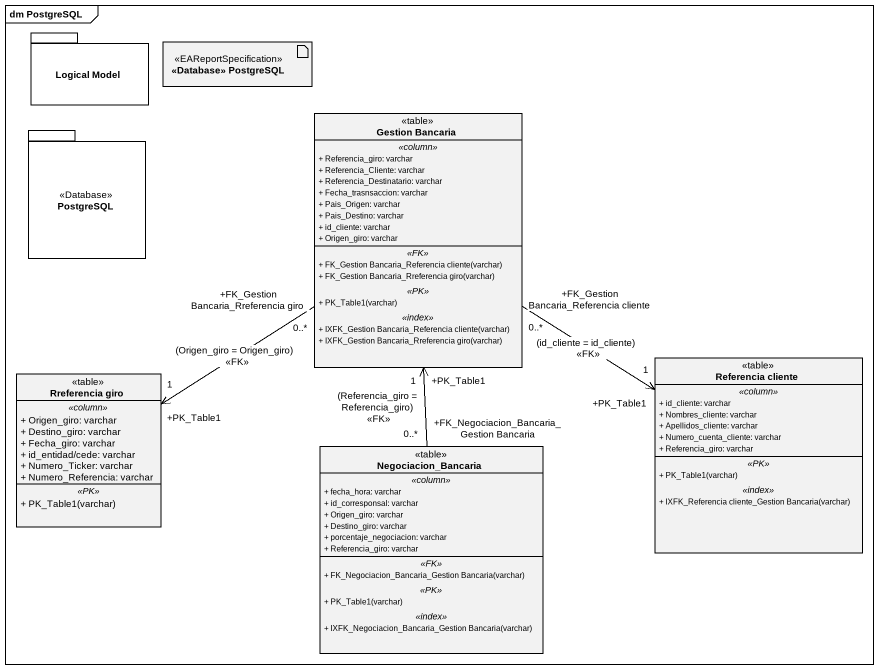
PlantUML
@startuml
mainframe dm PostgreSQL
allowmixing
hide circle
hide empty members
skinparam classAttributeIconSize 0
package "Logical Model" as Logical_Model {
}
artifact "<<Database>> PostgreSQL" as Database_PostgreSQL <<EAReportSpecification>>
package PostgreSQL <<Database>> {
}
class "Gestion Bancaria" as Gestion_Bancaria <<table>> {
  .. <<column>> ..
  + Referencia_giro: varchar
  + Referencia_Cliente: varchar
  + Referencia_Destinatario: varchar
  + Fecha_trasnsaccion: varchar
  + Pais_Origen: varchar
  + Pais_Destino: varchar
  + id_cliente: varchar
  + Origen_giro: varchar
  .. <<FK>> ..
  + FK_Gestion Bancaria_Referencia cliente(varchar)
  + FK_Gestion Bancaria_Rreferencia giro(varchar)
  .. <<PK>> ..
  + PK_Table1(varchar)
  .. <<index>> ..
  + IXFK_Gestion Bancaria_Referencia cliente(varchar)
  + IXFK_Gestion Bancaria_Rreferencia giro(varchar)
}
class "Rreferencia giro" as Rreferencia_giro <<table>> {
  .. <<column>> ..
  + Origen_giro: varchar
  + Destino_giro: varchar
  + Fecha_giro: varchar
  + id_entidad/cede: varchar
  + Numero_Ticker: varchar
  + Numero_Referencia: varchar
  .. <<PK>> ..
  + PK_Table1(varchar)
}
class "Referencia cliente" as Referencia_cliente <<table>> {
  .. <<column>> ..
  + id_cliente: varchar
  + Nombres_cliente: varchar
  + Apellidos_cliente: varchar
  + Numero_cuenta_cliente: varchar
  + Referencia_giro: varchar
  .. <<PK>> ..
  + PK_Table1(varchar)
  .. <<index>> ..
  + IXFK_Referencia cliente_Gestion Bancaria(varchar)
}
class Negociacion_Bancaria <<table>> {
  .. <<column>> ..
  + fecha_hora: varchar
  + id_corresponsal: varchar
  + Origen_giro: varchar
  + Destino_giro: varchar
  + porcentaje_negociacion: varchar
  + Referencia_giro: varchar
  .. <<FK>> ..
  + FK_Negociacion_Bancaria_Gestion Bancaria(varchar)
  .. <<PK>> ..
  + PK_Table1(varchar)
  .. <<index>> ..
  + IXFK_Negociacion_Bancaria_Gestion Bancaria(varchar)
}
Gestion_Bancaria "+FK_Gestion Bancaria_Rreferencia giro\n0..*" --> "+PK_Table1\n1" Rreferencia_giro : (Origen_giro = Origen_giro)\n<<FK>>
Gestion_Bancaria "+FK_Gestion Bancaria_Referencia cliente\n0..*" --> "+PK_Table1\n1" Referencia_cliente : (id_cliente = id_cliente)\n<<FK>>
Negociacion_Bancaria "+FK_Negociacion_Bancaria_Gestion Bancaria\n0..*" -up-> "+PK_Table1\n1" Gestion_Bancaria : (Referencia_giro = Referencia_giro)\n<<FK>>
@enduml
